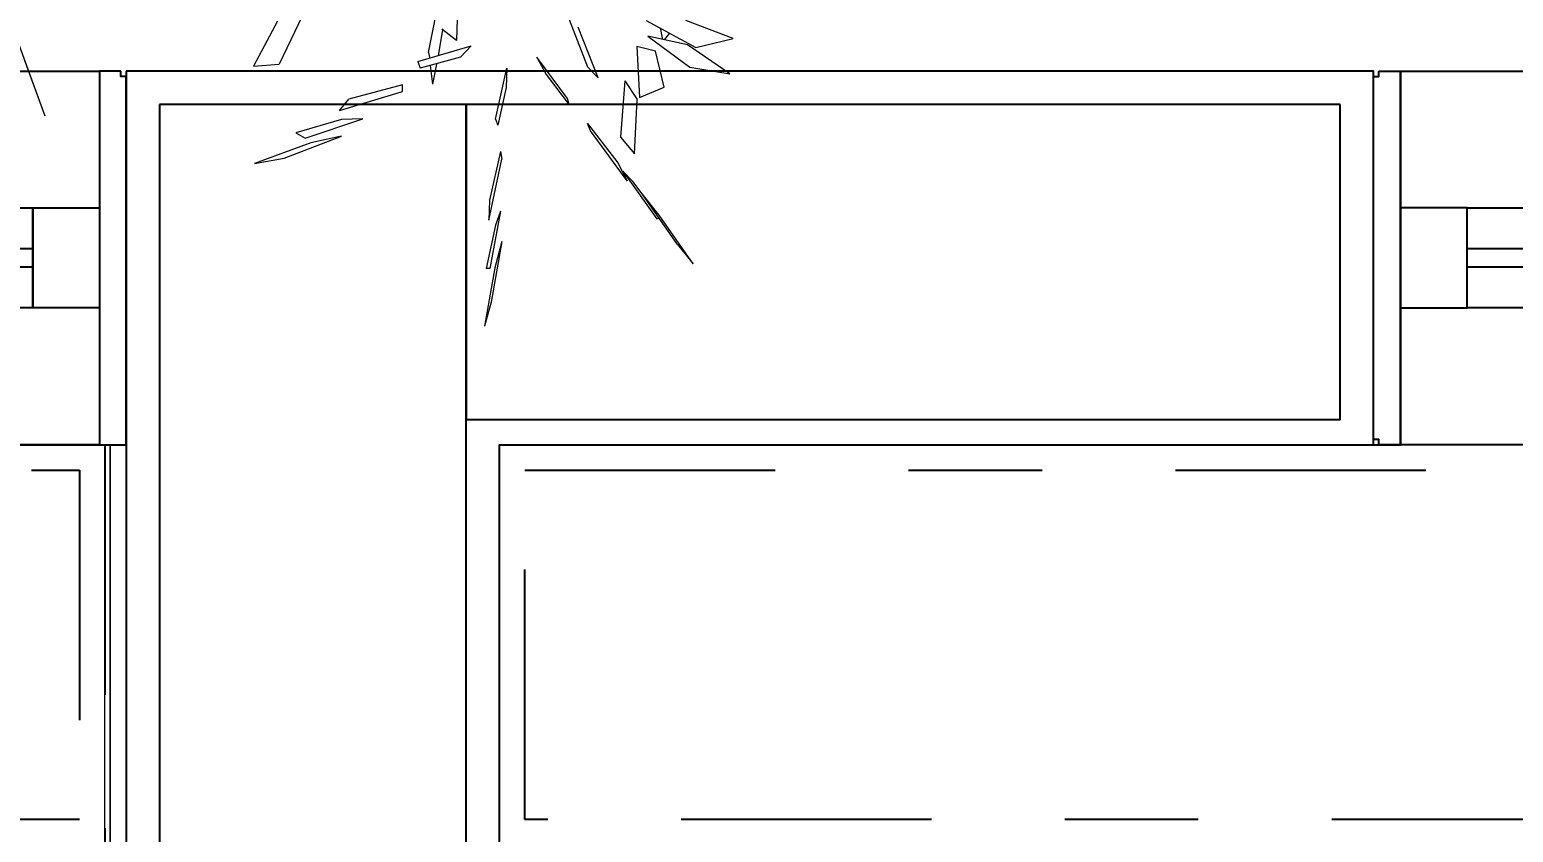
# Model space of a CAD drawing. Header units: metres. Extents: x 42 to 199, y -121 to 268.
# Drawn here: x 91.869 to 92.981, y -54.869 to -54.267 of the extents above; entities that cross this region are included whole.
import ezdxf

# ---------------------------------------------------------------- set-up
doc = ezdxf.new("R2010")
doc.units = ezdxf.units.M
doc.header["$LTSCALE"] = 0.3
doc.linetypes.add('CENTER', pattern=[2, 1.25, -0.25, 0.25, -0.25])
doc.layers.get('0').update_dxf_attribs({"color": 8})
for name, color, linetype, lineweight in [('A-Door', 8, 'Continuous', 9), ('A-LANDSCAPE', 8, 'Continuous', 5), ('DA HOUSE ARCH LAYOUT', 8, 'Continuous', 9)]:
    doc.layers.add(name, color=color, linetype=linetype, lineweight=lineweight)
for name, color, linetype in [('A-DWV', 8, 'Continuous'), ('A-ELEVATION 3', 8, 'Continuous'), ('A-Glass', 8, 'Continuous'), ('A-Pelmet', 8, 'CENTER'), ('A-TEXT ARCHITECURAL', 8, 'Continuous'), ('A-Wall-Full', 8, 'Continuous'), ('A-Wall-Plst', 8, 'Continuous')]:
    doc.layers.add(name, color=color, linetype=linetype)
doc.styles.add('ROMANS', font='romans.shx', dxfattribs={"width": 0.8, "height": 0.5})

# ---------------------------------------------------------------- blocks, each defined once
blk = doc.blocks.new('*U97')
at = {"color": 8}
for points in [[(3.727, -0.025), (3.777, -0.025), (3.777, 0.05), (3.727, 0.05)], [(3.777, 0.05), (3.777, -0.025), (4.232, -0.025), (4.232, 0.05)], [(4.282, -0.025), (4.232, -0.025), (4.232, 0.05), (4.282, 0.05)]]:
    blk.add_lwpolyline(points, close=True, dxfattribs=at)
at = {"layer": 'A-Glass', "color": 8}
blk.add_lwpolyline([(3.777, 0.0195), (3.777, 0.0055), (4.232, 0.0055), (4.232, 0.0195)], close=True, dxfattribs=at)
blk = doc.blocks.new('*U145')
at = {"color": 8}
for points in [[(1.5858, -0.025), (1.6358, -0.025), (1.6358, 0.05), (1.5858, 0.05)], [(1.6358, 0.05), (1.6358, -0.025), (3.3483, -0.025), (3.3483, 0.05)]]:
    blk.add_lwpolyline(points, close=True, dxfattribs=at)
at = {"layer": 'A-Glass', "color": 8}
blk.add_lwpolyline([(1.6358, 0.0195), (1.6358, 0.0055), (3.3483, 0.0055), (3.3483, 0.0195)], close=True, dxfattribs=at)
blk = doc.blocks.new('02PTRX29')
at = {"color": 8, "linetype": 'Continuous', "transparency": 33554572}
for p, q in [((-0.0575, -0.41431), (-0.05693, -0.43088)), ((-0.04744, -0.43493), (-0.05142, -0.41444)), ((-0.0945, -0.42165), (-0.10152, -0.43974)), ((-0.00455, -0.42228), (0.00342, -0.43885)), ((-0.15105, -0.43012), (-0.13492, -0.42405)), ((-0.12145, -0.42405), (-0.13834, -0.43316)), ((-0.12942, -0.42835), (-0.12752, -0.43063)), ((-0.12619, -0.42658), (-0.12695, -0.4305)), ((-0.10513, -0.44353), (-0.0983, -0.42633)), ((-0.05693, -0.43088), (-0.05199, -0.42696)), ((-0.05218, -0.42709), (-0.05067, -0.43607)), ((0.00398, -0.4243), (0.01214, -0.43961)), ((0.09374, -0.42721), (0.08311, -0.45644)), ((-0.13834, -0.43316), (-0.15105, -0.43012)), ((-0.14991, -0.44214), (-0.13549, -0.43227)), ((-0.12202, -0.42936), (-0.13625, -0.43986)), ((-0.13549, -0.43227), (-0.12202, -0.42936)), ((-0.12467, -0.43442), (-0.11822, -0.43291)), ((-0.11822, -0.43291), (-0.11917, -0.45024)), ((-0.04383, -0.43797), (-0.06186, -0.43265)), ((-0.06186, -0.43265), (-0.05826, -0.43645)), ((-0.12752, -0.4467), (-0.12467, -0.43442)), ((-0.09469, -0.45062), (-0.08425, -0.43645)), ((-0.08425, -0.43645), (-0.08748, -0.44239)), ((-0.05826, -0.43645), (-0.04459, -0.44024)), ((-0.0501, -0.43885), (-0.04877, -0.44568)), ((-0.04744, -0.43493), (-0.04782, -0.43695)), ((-0.04383, -0.43797), (-0.04459, -0.44024)), ((0.01214, -0.43961), (0.00342, -0.43885)), ((0.09014, -0.43733), (0.08311, -0.45644)), ((-0.13625, -0.43986), (-0.14991, -0.44214)), ((-0.10152, -0.43974), (-0.10513, -0.44353)), ((-0.08748, -0.44239), (-0.09526, -0.45277)), ((-0.07401, -0.44024), (-0.07382, -0.44682)), ((-0.07021, -0.45757), (-0.07401, -0.44024)), ((-0.04801, -0.43936), (-0.04877, -0.44568)), ((-0.11917, -0.45024), (-0.12752, -0.4467)), ((-0.11424, -0.44454), (-0.11841, -0.45087)), ((-0.11424, -0.44454), (-0.11272, -0.46377)), ((-0.07382, -0.44682), (-0.07097, -0.4596)), ((-0.03852, -0.44594), (-0.0203, -0.45074)), ((-0.03852, -0.44821), (-0.03852, -0.44594)), ((-0.01708, -0.45466), (-0.03852, -0.44821)), ((-0.11746, -0.46934), (-0.11841, -0.45087)), ((-0.09526, -0.45277), (-0.09469, -0.45062)), ((-0.01708, -0.45466), (-0.0203, -0.45074)), ((-0.10152, -0.45909), (-0.11177, -0.4725)), ((-0.10247, -0.46162), (-0.10152, -0.45909)), ((-0.07021, -0.45757), (-0.07097, -0.4596)), ((-0.02505, -0.45745), (-0.01784, -0.4577)), ((-0.0055, -0.46403), (-0.02505, -0.45745)), ((-0.01784, -0.4577), (-0.00228, -0.46226)), ((-0.11272, -0.46377), (-0.11746, -0.46934)), ((-0.11499, -0.47857), (-0.10247, -0.46162)), ((-0.01784, -0.46339), (-0.0074, -0.46567)), ((0.00171, -0.47086), (-0.01784, -0.46339)), ((-0.00228, -0.46226), (-0.0055, -0.46403)), ((-0.07192, -0.46858), (-0.0723, -0.47124)), ((-0.07192, -0.46858), (-0.06812, -0.48515)), ((-0.0074, -0.46567), (0.01177, -0.47263)), ((-0.11177, -0.4725), (-0.11499, -0.47857)), ((-0.06793, -0.49198), (-0.0723, -0.47124)), ((0.01177, -0.47263), (0.00171, -0.47086)), ((-0.11348, -0.47529), (-0.12505, -0.49148)), ((-0.12145, -0.48477), (-0.11689, -0.47883)), ((-0.11689, -0.47883), (-0.11348, -0.47529)), ((-0.13207, -0.50021), (-0.12012, -0.483)), ((-0.12581, -0.49021), (-0.12012, -0.483)), ((-0.07192, -0.48895), (-0.07021, -0.49363)), ((-0.07192, -0.48895), (-0.06831, -0.50843)), ((-0.06812, -0.48515), (-0.06793, -0.49198)), ((-0.13739, -0.50679), (-0.12581, -0.49021)), ((-0.12505, -0.49148), (-0.12581, -0.49123)), ((-0.07021, -0.49363), (-0.06699, -0.50843)), ((-0.0723, -0.4992), (-0.07002, -0.50818)), ((-0.0723, -0.4992), (-0.06869, -0.51982)), ((-0.13207, -0.50021), (-0.13739, -0.50679)), ((-0.07002, -0.50818), (-0.06642, -0.52804)), ((-0.06831, -0.50843), (-0.06699, -0.50843)), ((-0.06869, -0.51982), (-0.06642, -0.52804))]:
    blk.add_line(p, q, dxfattribs=at)
blk = doc.blocks.new('DA HOUSE ARCH LAYOUT')
at = {"layer": 'A-Door', "color": 8, "linetype": 'Continuous'}
for points in [[(-5.2209, 6.05), (-5.2169, 6.05), (-5.2169, 5.746), (-5.2209, 5.75)], [(-5.2169, 6.05), (-5.2049, 6.05), (-5.2049, 5.746), (-5.2169, 5.746)]]:
    blk.add_lwpolyline(points, close=True, dxfattribs=at)
at = {"layer": 'A-ELEVATION 3', "color": 8}
for points in [[(-8.7499, 6.33), (-5.2249, 6.33), (-5.2249, 6.05), (-8.7499, 6.05)], [(-4.2501, 6.33), (-3.14, 6.33), (-3.14, 6.05), (-4.2501, 6.05)]]:
    blk.add_lwpolyline(points, close=True, dxfattribs=at)
for points in [[(-5.2089, 6.33), (-5.2249, 6.33), (-5.2249, 6.05), (-5.2049, 6.05), (-5.2049, 6.326), (-5.2089, 6.326), (-5.2089, 6.33)], [(-4.2661, 6.33), (-4.2501, 6.33), (-4.2501, 6.05), (-4.2661, 6.05), (-4.2661, 6.054), (-4.2701, 6.054), (-4.2701, 6.326), (-4.2661, 6.326), (-4.2661, 6.33)]]:
    blk.add_lwpolyline(points, dxfattribs=at)
at = {"layer": 'A-Pelmet', "color": 8, "ltscale": 0.5}
for points in [[(-10.1698, 6.05), (-5.2209, 6.05), (-5.2209, 5.75), (-10.1698, 5.75)], [(-10.1508, 6.031), (-5.2399, 6.031), (-5.2399, 5.769), (-10.1508, 5.769)]]:
    blk.add_lwpolyline(points, close=True, dxfattribs=at)
at = {"layer": 'A-Wall-Full', "color": 8, "transparency": 33554687}
blk.add_lwpolyline([(-5.1799, 6.305), (-5.1799, 3.515), (-4.9501, 3.515), (-4.9501, 6.305)], close=True, dxfattribs=at)
at = {"layer": 'A-DWV', "color": 8, "xscale": -1, "rotation": 359.9999999999999}
for name, p in [('*U145', (-3.6391, 6.1775)), ('*U97', (0.0319, 6.1775))]:
    blk.add_blockref(name, p, dxfattribs=at)
at = {"layer": 'A-TEXT ARCHITECURAL', "color": 8, "insert": (-4.6644, 4.1263), "char_height": 0.1, "width": 2.017239, "attachment_point": 1, "rotation": 90, "style": 'ROMANS', "bg_fill": 2}
blk.add_mtext('WARDROBE', dxfattribs=at)
at = {"layer": 'A-Pelmet', "color": 8, "ltscale": 0.5}
for points in [[(-4.9251, 6.05), (-3.12, 6.05), (-3.12, 5.75), (-4.9251, 5.75)], [(-4.9061, 6.031), (-3.139, 6.031), (-3.139, 5.769), (-4.9061, 5.769)]]:
    blk.add_lwpolyline(points, close=True, dxfattribs=at)
at = {"layer": 'A-Wall-Full', "color": 8, "transparency": 33554687}
blk.add_lwpolyline([(-4.2951, 6.305), (-4.9501, 6.305), (-4.9501, 6.069), (-4.2951, 6.069)], close=True, dxfattribs=at)
at = {"layer": 'A-Wall-Plst', "color": 8}
blk.add_lwpolyline([(-5.2049, 6.33), (-5.2049, 3.49), (-4.9251, 3.49), (-4.9251, 6.05), (-4.2701, 6.05), (-4.2701, 6.33)], close=True, dxfattribs=at)
at = {"layer": 'A-LANDSCAPE', "color": 8, "lineweight": 35, "transparency": 33554457, "xscale": -2.203045860934945, "yscale": 2.203045860934944, "zscale": 2.203045860934944, "rotation": 359.9999999999996}
blk.add_blockref('02PTRX29', (-5.0828, 7.3021), dxfattribs=at)

msp = doc.modelspace()

# ---------------------------------------------------------------- block references
at = {"layer": 'DA HOUSE ARCH LAYOUT'}
msp.add_blockref('DA HOUSE ARCH LAYOUT', (97.1462, -60.628), dxfattribs=at)

doc.saveas('drawing.dxf')
